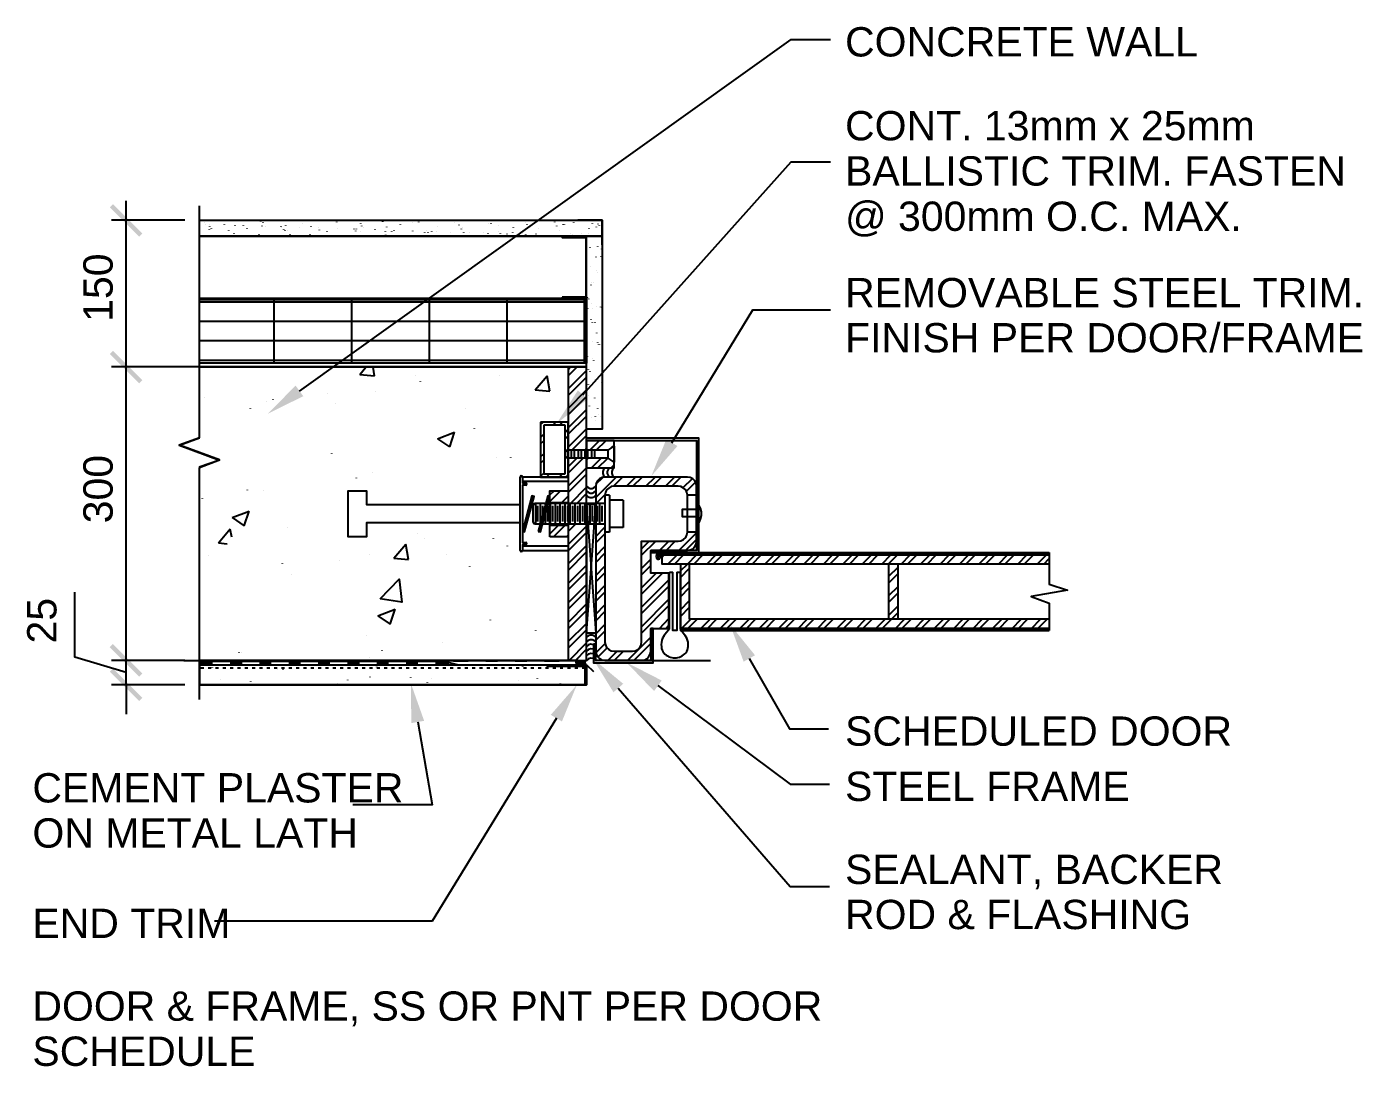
# Model space of a CAD drawing. Header units: millimetres. Extents: x 13966 to 119666, y -11631 to -5051.
# Drawn here: x 83040 to 89870, y -11577 to -6260 of the extents above; entities that cross this region are included whole.
import ezdxf

# ---------------------------------------------------------------- set-up
doc = ezdxf.new("R2010")
doc.units = ezdxf.units.MM
doc.header["$MEASUREMENT"] = 0
doc.layers.add('NewA-Zz_20_10_90-T_TextWindow', color=7, linetype='Continuous')
doc.layers.add('NewA-Zz_30_30-P_ExternalReferenceDrawing', color=7, linetype='Continuous')
doc.styles.add('GENERATED_STYLE_1', font='')
doc.styles.get('GENERATED_STYLE_1').set_extended_font_data('Arial')

msp = doc.modelspace()

# ---------------------------------------------------------------- hatches: boundary and pattern name
at = {"layer": 'NewA-Zz_30_30-P_ExternalReferenceDrawing', "linetype": 'Continuous', "lineweight": 13}
for points in [[(83631, -7317.5), (83480.7, -7167.2), (83464.9, -7183.1)], [(83615.1, -7333.4), (83631, -7317.5), (83464.9, -7183.1)], [(83631, -8067.8), (83480.7, -7917.6), (83464.9, -7933.4)], [(83480.7, -7917.6), (83464.9, -7933.4), (83631, -8067.8)], [(83615.1, -8083.7), (83631, -8067.8), (83464.9, -7933.4)], [(83464.9, -7933.4), (83615.1, -8083.7), (83631, -8067.8)], [(84454.4, -8149.3), (84415.2, -8095.4), (84272.4, -8239.3)], [(85908.6, -8164.1), (85858.8, -8119.7), (85749.8, -8290.1)], [(86367.9, -8404.4), (86310.7, -8370.5), (86234.5, -8557.8)], [(86272.6, -8946.3), (86272.6, -8949.4), (86358.3, -8946.3)], [(86272.6, -8949.4), (86358.3, -8949.4), (86358.3, -8946.3)], [(86706.5, -9507.2), (86764.7, -9474.4), (86636.7, -9316.7)], [(83480.7, -9417.2), (83464.9, -9433.1), (83631, -9567.5)], [(83480.7, -9417.2), (83464.9, -9433.1), (83631, -9567.5)], [(83464.9, -9433.1), (83615.1, -9583.4), (83631, -9567.5)], [(83464.9, -9433.1), (83615.1, -9583.4), (83631, -9567.5)], [(86040.8, -9663.8), (86090.6, -9620.4), (85935, -9491.3)], [(83631, -9692.4), (83480.7, -9542.1), (83464.9, -9558)], [(83615.1, -9708.3), (83631, -9692.4), (83464.9, -9558)], [(86248.3, -9657.5), (86287.4, -9603.5), (86107.5, -9511.4)], [(85006.9, -9821.5), (85072.5, -9809.9), (85004.7, -9618.3)], [(85720.2, -9779.2), (85777.3, -9813), (85853.5, -9625.7)]]:
    msp.add_hatch(color=7, dxfattribs=at).paths.add_polyline_path(points)

# ---------------------------------------------------------------- linework, layer by layer
at = {"layer": 'NewA-Zz_30_30-P_ExternalReferenceDrawing', "linetype": 'Continuous', "flags": 128}
for points in [[(84435.4, -8122.9), (86950, -6325.8), (87150, -6325.8)], [(85883.2, -8141.9), (86950, -6951.3), (87150, -6951.3)], [(83548.5, -8100.6), (83548.5, -7150.3)], [(83923.1, -8363.1), (83923.1, -7175.7)], [(83848, -7249.7), (83473.3, -7249.7)], [(83947.5, -7260.3), (83947.5, -7261.4)], [(83953.8, -7268.8), (83953.8, -7269.9)], [(83972.9, -7297.4), (83972.9, -7298.4)], [(83975, -7280.4), (83975, -7281.5)], [(83976, -7270.9), (83976, -7272)], [(83983.4, -7290), (83983.4, -7291)], [(84050.1, -7272), (84050.1, -7273)], [(84072.3, -7300.5), (84072.3, -7301.6)], [(84104.1, -7276.2), (84104.1, -7277.3)], [(84146.4, -7275.1), (84146.4, -7276.2)], [(84166.5, -7292.1), (84166.5, -7293.1)], [(84236.4, -7255), (84236.4, -7256.1)], [(84242.7, -7278.3), (84242.7, -7279.4)], [(84247, -7261.4), (84247, -7262.4)], [(84259.7, -7282.6), (84259.7, -7283.6)], [(84339, -7281.5), (84339, -7282.6)], [(84344.3, -7287.8), (84344.3, -7288.9)], [(84352.8, -7297.4), (84352.8, -7298.4)], [(84360.2, -7300.5), (84360.2, -7301.6)], [(84363.4, -7275.1), (84363.4, -7276.2)], [(84371.9, -7301.6), (84371.9, -7302.7)], [(84435.4, -7284.7), (84435.4, -7285.7)], [(84449.1, -7265.6), (84449.1, -7266.7)], [(84492.5, -7280.4), (84492.5, -7281.5)], [(84531.7, -7287.8), (84531.7, -7288.9)], [(84535.9, -7298.4), (84535.9, -7299.5)], [(84574, -7306.9), (84574, -7308)], [(84624.8, -7258.2), (84624.8, -7259.3)], [(84628, -7291), (84628, -7292.1)], [(84673.5, -7250.8), (84673.5, -7251.9)], [(84713.7, -7294.2), (84713.7, -7295.3)], [(84722.2, -7303.7), (84722.2, -7304.8)], [(84724.3, -7294.2), (84724.3, -7295.3)], [(84747.6, -7266.7), (84747.6, -7267.7)], [(84748.6, -7304.8), (84748.6, -7305.8)], [(84751.8, -7278.3), (84751.8, -7279.4)], [(84761.3, -7287.8), (84761.3, -7288.9)], [(84820.6, -7297.4), (84820.6, -7298.4)], [(84859.7, -7256.1), (84859.7, -7257.2)], [(84873.5, -7306.9), (84873.5, -7308)], [(84879.9, -7283.6), (84879.9, -7284.7)], [(84905.3, -7305.8), (84905.3, -7306.9)], [(84916.9, -7300.5), (84916.9, -7301.6)], [(84949.7, -7272), (84949.7, -7273)], [(85012.1, -7262.4), (85012.1, -7263.5)], [(85013.2, -7303.7), (85013.2, -7304.8)], [(85042.8, -7258.2), (85042.8, -7259.3)], [(85083.1, -7301.6), (85083.1, -7302.7)], [(85109.5, -7306.9), (85109.5, -7308)], [(85136, -7308), (85136, -7309)], [(85137, -7254), (85137, -7255)], [(85139.1, -7282.6), (85139.1, -7283.6)], [(85220.6, -7254), (85220.6, -7255)], [(85229.1, -7262.4), (85229.1, -7263.5)], [(85249.2, -7273), (85249.2, -7274.1)], [(85261.9, -7294.2), (85261.9, -7295.3)], [(85268.3, -7287.8), (85268.3, -7288.9)], [(85400.6, -7265.6), (85400.6, -7266.7)], [(85413.3, -7264.6), (85413.3, -7265.6)], [(85451.4, -7277.3), (85451.4, -7278.3)], [(85452.4, -7308), (85452.4, -7309)], [(85527.6, -7285.7), (85527.6, -7286.8)], [(85546.6, -7251.9), (85546.6, -7252.9)], [(85590, -7260.3), (85590, -7261.4)], [(85598.5, -7269.9), (85598.5, -7270.9)], [(85638.7, -7259.3), (85638.7, -7260.3)], [(85642.9, -7255), (85642.9, -7256.1)], [(85655.6, -7291), (85655.6, -7292.1)], [(85739.2, -7258.2), (85739.2, -7259.3)], [(85749.8, -7278.3), (85749.8, -7279.4)], [(85763.6, -7299.5), (85763.6, -7300.5)], [(85782.6, -7272), (85782.6, -7273)], [(85787.9, -7269.9), (85787.9, -7270.9)], [(85835.5, -7261.4), (85835.5, -7262.4)], [(85983.7, -7374.6), (85983.7, -7249.7), (85858.8, -7249.7)], [(85914.9, -7290), (85914.9, -7291)], [(85931.8, -7264.6), (85931.8, -7265.6)], [(85951.9, -7283.6), (85951.9, -7284.7)], [(85960.4, -7267.7), (85960.4, -7268.8)], [(85967.8, -7276.2), (85967.8, -7277.3)], [(83923.1, -7330.2), (85983.7, -7330.2)], [(84098.8, -7317.5), (84098.8, -7318.5)], [(84227.9, -7322.8), (84227.9, -7323.8)], [(84385.6, -7322.8), (84385.6, -7323.8)], [(84487.2, -7320.7), (84487.2, -7321.7)], [(84615.3, -7325.9), (84615.3, -7327)], [(84874.6, -7324.9), (84874.6, -7325.9)], [(84886.2, -7328.1), (84886.2, -7329.1)], [(85003.7, -7330.2), (85003.7, -7331.2)], [(85074.6, -7312.2), (85074.6, -7313.2)], [(85091.5, -7311.1), (85091.5, -7312.2)], [(85205.8, -7310.1), (85205.8, -7311.1)], [(85263, -7328.1), (85263, -7329.1)], [(85274.6, -7312.2), (85274.6, -7313.2)], [(85302.1, -7313.2), (85302.1, -7314.3)], [(85374.1, -7313.2), (85374.1, -7314.3)], [(85398.4, -7316.4), (85398.4, -7317.5)], [(85460.9, -7317.5), (85460.9, -7318.5)], [(85494.7, -7319.6), (85494.7, -7320.7)], [(85524.4, -7312.2), (85524.4, -7313.2)], [(85576.2, -7318.5), (85576.2, -7319.6)], [(85591.1, -7322.8), (85591.1, -7323.8)], [(85644, -7319.6), (85644, -7320.7)], [(85687.4, -7325.9), (85687.4, -7327)], [(85783.7, -7329.1), (85783.7, -7330.2)], [(85821.8, -7315.4), (85821.8, -7316.4)], [(85830.2, -7323.8), (85830.2, -7324.9)], [(85874.7, -7318.5), (85874.7, -7319.6)], [(85911.7, -7315.4), (85911.7, -7316.4)], [(85979.5, -7340.8), (85979.5, -7341.8)], [(85919.1, -7387.3), (85919.1, -7388.4)], [(85950.9, -7437.1), (85950.9, -7438.1)], [(85958.3, -7382), (85958.3, -7383.1)], [(85976.3, -7433.9), (85976.3, -7435)], [(85979.5, -7395.8), (85979.5, -7396.9)], [(85982.6, -7437.1), (85982.6, -7438.1)], [(85922.3, -7483.6), (85922.3, -7484.7)], [(85951.9, -7505.9), (85951.9, -7506.9)], [(85925.5, -7579.9), (85925.5, -7581)], [(85928.7, -7569.4), (85928.7, -7570.4)], [(85940.3, -7569.4), (85940.3, -7570.4)], [(85961.5, -7514.3), (85961.5, -7515.4)], [(83923.1, -7647.7), (85903.3, -7647.7)], [(85904.3, -7643.4), (85904.3, -7644.5)], [(85905.4, -7646.6), (85905.4, -7647.7)], [(85903.3, -7667.8), (83923.1, -7667.8)], [(84304.1, -7655.1), (84304.1, -7980)], [(84701, -7655.1), (84701, -7980)], [(85097.9, -7655.1), (85097.9, -7980)], [(85494.7, -7655.1), (85494.7, -7980)], [(85891.6, -7655.1), (85891.6, -7980)], [(85907.5, -7701.7), (85907.5, -7702.7)], [(85912.8, -7651.9), (85912.8, -7653)], [(85928.7, -7676.3), (85928.7, -7677.3)], [(85934, -7698.5), (85934, -7699.5)], [(85956.2, -7692.1), (85956.2, -7693.2)], [(85974.2, -7693.2), (85974.2, -7694.2)], [(85980.5, -7694.2), (85980.5, -7695.3)], [(86339.3, -8387.5), (86754.2, -7706.9), (87150, -7706.9)], [(85903.3, -7767.3), (83923.1, -7767.3)], [(85924.4, -7757.7), (85924.4, -7758.8)], [(85931.8, -7772.6), (85931.8, -7773.6)], [(85945.6, -7771.5), (85945.6, -7772.6)], [(85908.6, -7829.7), (85908.6, -7830.8)], [(85954.1, -7825.5), (85954.1, -7826.5)], [(85980.5, -7821.2), (85980.5, -7822.3)], [(83548.5, -9600.3), (83548.5, -7900.6)], [(85903.3, -7866.8), (83923.1, -7866.8)], [(85935, -7868.9), (85935, -7869.9)], [(85958.3, -7875.2), (85958.3, -7876.3)], [(85964.6, -7883.7), (85964.6, -7884.7)], [(85967.8, -7883.7), (85967.8, -7884.7)], [(85903.3, -7966.2), (83923.1, -7966.2)], [(85905.4, -7945.1), (85905.4, -7946.1)], [(85931.8, -7957.8), (85931.8, -7958.8)], [(85938.2, -7965.2), (85938.2, -7966.2)], [(83848, -8000.1), (83473.3, -8000.1)], [(83848, -8000.1), (83473.3, -8000.1)], [(85903.3, -8000.1), (83843.7, -8000.1)], [(83923.1, -7999), (85903.3, -7999)], [(85860.9, -8000.1), (83923.1, -8000.1)], [(84744.4, -8038.2), (84775.1, -8001.2)], [(84744.4, -8038.2), (84818.5, -8044.6)], [(84818.5, -8044.6), (84811.1, -8001.2)], [(85028, -8041.4), (85028, -8042.4)], [(85455.6, -8044.6), (85455.6, -8045.6)], [(85640.8, -8116.5), (85701.1, -8044.6)], [(85715.9, -8122.9), (85701.1, -8044.6)], [(85903.3, -9500.8), (85903.3, -8000.1), (85809.1, -8000.1), (85809.1, -9500.8), (85903.3, -9500.8), (85903.3, -8000.1)], [(85809.1, -8012.8), (85821.8, -8000.1)], [(85809.1, -8045.6), (85854.6, -8000.1)], [(85809.1, -8112.3), (85903.3, -8018.1)], [(85809.1, -8145.1), (85903.3, -8052)], [(85910.7, -8012.8), (85910.7, -8013.9)], [(85920.2, -8021.3), (85920.2, -8022.3)], [(84823.8, -8125), (84823.8, -8126)], [(85052.4, -8074.2), (85052.4, -8075.2)], [(85640.8, -8116.5), (85714.9, -8122.9)], [(85809.1, -8211.8), (85903.3, -8117.6)], [(85911.7, -8090.1), (85911.7, -8091.1)], [(85938.2, -8085.8), (85938.2, -8086.9)], [(85941.4, -8061.5), (85941.4, -8062.5)], [(85946.7, -8071), (85946.7, -8072.1)], [(85963.6, -8061.5), (85963.6, -8062.5)], [(85978.4, -8080.5), (85978.4, -8081.6)], [(83949.6, -8155.7), (83949.6, -8156.7)], [(84266, -8177.9), (84266, -8179)], [(84298.8, -8166.3), (84298.8, -8167.3)], [(84579.3, -8136.6), (84579.3, -8137.7)], [(84617.4, -8184.3), (84617.4, -8185.3)], [(85809.1, -8244.6), (85903.3, -8151.4)], [(85910.7, -8147.2), (85910.7, -8148.3)], [(85944.5, -8157.8), (85944.5, -8158.9)], [(84182.4, -8212.8), (84182.4, -8213.9)], [(85284.1, -8211.8), (85284.1, -8212.8)], [(85809.1, -8311.3), (85903.3, -8217.1)], [(85809.1, -8344.1), (85903.3, -8250.9)], [(85916, -8199.1), (85916, -8200.1)], [(85929.7, -8259.4), (85929.7, -8260.5)], [(85946.7, -8254.1), (85946.7, -8255.2)], [(85958.3, -8212.8), (85958.3, -8213.9)], [(85965.7, -8244.6), (85965.7, -8245.6)], [(85974.2, -8253), (85974.2, -8254.1)], [(85327.5, -8315.5), (85327.5, -8316.5)], [(85668.3, -8281.6), (85668.3, -8563.1)], [(85668.3, -8294.3), (85681, -8281.6)], [(85809.1, -8281.6), (85668.3, -8281.6)], [(85684.2, -8297.5), (85684.2, -8547.3)], [(85793.2, -8297.5), (85684.2, -8297.5)], [(85730.8, -8297.5), (85746.6, -8281.6)], [(85764.6, -8297.5), (85780.5, -8281.6)], [(85793.2, -8547.3), (85793.2, -8297.5)], [(85793.2, -8334.5), (85809.1, -8318.7)], [(85809.1, -8563.1), (85809.1, -8281.6)], [(85809.1, -8410.7), (85903.3, -8316.5)], [(85950.9, -8273.2), (85950.9, -8274.2)], [(83923.1, -8363.1), (83819.4, -8400.2), (84025.8, -8476.4), (83922.1, -8512.3)], [(83923.1, -8513.4), (84025.8, -8475.3), (83820.5, -8400.2), (83923.1, -8363.1)], [(85141.3, -8367.3), (85228, -8333.5)], [(85141.3, -8367.3), (85202.6, -8408.6)], [(85203.7, -8408.6), (85228, -8333.5)], [(85668.3, -8359.9), (85684.2, -8344.1)], [(85668.3, -8393.8), (85684.2, -8377.9)], [(85793.2, -8367.3), (85809.1, -8352.5)], [(85828.1, -8425.6), (85903.3, -8350.4)], [(85903.3, -8375.8), (86465.2, -8375.8), (86465.2, -8937.8), (86231.3, -8937.8), (86231.3, -8949.4), (86476.9, -8949.4), (86476.9, -8364.2), (85903.3, -8364.2)], [(85903.3, -8375.8), (85903.3, -8376.9)], [(85920.2, -8425.6), (85969.9, -8375.8)], [(85953, -8425.6), (86002.7, -8375.8)], [(86031.3, -8413.9), (86044, -8401.2)], [(84598.3, -8441.4), (84598.3, -8442.5)], [(85440.8, -8460.5), (85440.8, -8461.5)], [(85513.8, -8463.7), (85513.8, -8464.7)], [(85668.3, -8459.4), (85684.2, -8443.5)], [(85793.2, -8434), (85809.1, -8418.1)], [(86014.4, -8465.8), (86014.4, -8425.6), (85804.8, -8425.6), (85793.2, -8434)], [(85793.2, -8457.3), (85793.2, -8434)], [(85793.2, -8466.8), (85809.1, -8452)], [(86014.4, -8465.8), (85804.8, -8465.8), (85793.2, -8457.3)], [(85804.8, -8425.6), (85804.8, -8465.8)], [(85809.1, -8510.2), (85853.5, -8465.8)], [(85809.1, -8543), (85886.3, -8465.8)], [(85824.9, -8425.6), (85824.9, -8465.8)], [(85839.8, -8425.6), (85839.8, -8465.8)], [(85859.9, -8425.6), (85859.9, -8465.8)], [(85874.7, -8425.6), (85874.7, -8465.8)], [(85893.7, -8425.6), (85903.3, -8416)], [(85893.7, -8425.6), (85893.7, -8465.8)], [(85903.3, -8475.3), (85911.7, -8465.8)], [(85908.6, -8425.6), (85908.6, -8465.8)], [(85928.7, -8425.6), (85928.7, -8465.8)], [(85928.7, -8515.5), (85978.4, -8465.8)], [(85943.5, -8425.6), (85943.5, -8465.8)], [(85961.5, -8515.5), (86011.2, -8465.8)], [(86014.4, -8425.6), (86044, -8404.4), (86044, -8486.9)], [(86044, -8486.9), (86014.4, -8465.8)], [(83923.1, -9700.8), (83923.1, -8513.4)], [(85668.3, -8492.2), (85684.2, -8477.4)], [(85809.1, -8609.7), (85903.3, -8515.5)], [(85996.4, -8515.5), (85989, -8524), (85985.8, -8534.6), (85985.8, -8545.1), (85989, -8554.7), (85996.4, -8563.1)], [(86020.7, -8515.5), (86013.3, -8524), (86009.1, -8534.6), (86009.1, -8545.1), (86013.3, -8554.7), (86020.7, -8563.1)], [(86028.1, -8515.5), (86044, -8500.7)], [(86044, -8515.5), (86036.6, -8524), (86032.4, -8534.6), (86032.4, -8545.1), (86036.6, -8554.7), (86044, -8563.1)], [(84724.3, -8567.4), (84724.3, -8568.4)], [(84808.9, -8540.9), (84808.9, -8542)], [(85575.2, -8563.1), (85573.1, -8558.9), (85568.8, -8556.8), (85564.6, -8558.9), (85563.5, -8563.1)], [(85563.5, -8937.8), (85563.5, -8563.1)], [(85809.1, -8563.1), (85575.2, -8563.1)], [(85575.2, -8563.1), (85575.2, -8592.8), (85592.1, -8592.8)], [(85809.1, -8586.4), (85575.2, -8586.4)], [(85592.1, -8604.4), (85575.2, -8604.4), (85575.2, -8897.6), (85592.1, -8897.6)], [(85592.1, -8604.4), (85596.3, -8602.3), (85598.5, -8598.1), (85596.3, -8593.8), (85592.1, -8592.8)], [(85668.3, -8558.9), (85684.2, -8543)], [(85668.3, -8563.1), (85809.1, -8563.1)], [(85684.2, -8547.3), (85793.2, -8547.3)], [(85697.9, -8563.1), (85713.8, -8547.3)], [(85763.6, -8563.1), (85779.4, -8547.3)], [(85797.4, -8563.1), (85809.1, -8551.5)], [(85809.1, -8642.5), (85903.3, -8548.3)], [(85949.8, -8667.9), (86054.6, -8563.1)], [(85950.9, -8600.2), (85987.9, -8564.2)], [(86040.8, -8609.7), (86087.4, -8563.1)], [(86107.5, -8609.7), (86154.1, -8563.1)], [(86140.3, -8609.7), (86186.9, -8563.1)], [(86207, -8609.7), (86253.6, -8563.1)], [(86239.8, -8609.7), (86286.4, -8563.1)], [(86306.5, -8609.7), (86353.1, -8563.1)], [(86339.3, -8609.7), (86385.9, -8563.1)], [(86397.5, -8617.1), (86445.1, -8570.5)], [(86413.4, -8635.1), (86459.9, -8588.5)], [(83937.9, -8671.1), (83937.9, -8672.1)], [(84167.6, -8628.8), (84167.6, -8629.8)], [(84250.1, -8629.8), (84250.1, -8630.9)], [(85563.5, -8797), (84778.3, -8797), (84778.3, -8867.9), (84684.1, -8867.9), (84684.1, -8633), (84778.3, -8633), (84778.3, -8703.9), (85563.5, -8703.9)], [(85715.9, -8654.2), (85737.1, -8633)], [(85715.9, -8688), (85769.9, -8633)], [(85777.3, -8692.3), (85809.1, -8660.5)], [(85820.7, -8697.5), (85903.3, -8615)], [(85853.5, -8697.5), (85903.3, -8647.8)], [(85903.3, -8609.7), (85910.7, -8617.1), (85921.3, -8621.3), (85931.8, -8621.3), (85942.4, -8617.1), (85949.8, -8609.7)], [(85903.3, -8633), (85910.7, -8640.4), (85921.3, -8644.6), (85931.8, -8644.6), (85942.4, -8640.4), (85949.8, -8633)], [(85903.3, -8656.3), (85910.7, -8663.7), (85921.3, -8667.9), (85931.8, -8667.9), (85942.4, -8663.7), (85949.8, -8656.3)], [(85953, -8697.5), (85996.4, -8654.2)], [(85996.4, -8656.3), (85996.4, -8844.7)], [(86020.7, -8656.3), (85996.4, -8656.3)], [(86020.7, -8656.3), (86020.7, -8844.7)], [(86475.8, -8656.3), (86418.7, -8656.3)], [(86457.8, -8656.3), (86465.2, -8648.9)], [(84090.3, -8769.5), (84178.2, -8736.7)], [(84152.8, -8811.8), (84178.2, -8736.7)], [(85636.6, -8697.5), (85629.2, -8709.2)], [(85629.2, -8791.7), (85629.2, -8709.2)], [(85996.4, -8697.5), (85636.6, -8697.5)], [(85642.9, -8803.4), (85642.9, -8697.5)], [(85654.6, -8790.7), (85654.6, -8710.2)], [(85667.3, -8803.4), (85667.3, -8697.5)], [(85680, -8790.7), (85680, -8710.2)], [(85692.7, -8803.4), (85692.7, -8697.5)], [(85705.4, -8790.7), (85705.4, -8710.2)], [(85715.9, -8692.3), (85809.1, -8692.3)], [(85715.9, -8692.3), (85809.1, -8692.3)], [(85718.1, -8803.4), (85718.1, -8697.5)], [(85730.8, -8790.7), (85730.8, -8710.2)], [(85743.5, -8803.4), (85743.5, -8697.5)], [(85756.2, -8790.7), (85756.2, -8710.2)], [(85768.9, -8803.4), (85768.9, -8697.5)], [(85781.6, -8790.7), (85781.6, -8710.2)], [(85794.3, -8803.4), (85794.3, -8697.5)], [(85807, -8790.7), (85807, -8710.2)], [(85819.7, -8803.4), (85819.7, -8697.5)], [(85832.4, -8790.7), (85832.4, -8710.2)], [(85845.1, -8803.4), (85845.1, -8697.5)], [(85857.8, -8790.7), (85857.8, -8710.2)], [(85870.5, -8803.4), (85870.5, -8697.5)], [(85883.2, -8790.7), (85883.2, -8710.2)], [(85895.9, -8803.4), (85895.9, -8697.5)], [(85903.3, -8703.9), (85949.8, -9360.1)], [(85903.3, -9360.1), (85949.8, -8703.9), (85949.8, -9360.1)], [(85949.8, -8703.9), (85903.3, -8703.9), (85903.3, -9360.1), (85949.8, -9360.1)], [(85908.6, -8790.7), (85908.6, -8710.2)], [(85921.3, -8803.4), (85921.3, -8697.5)], [(85934, -8790.7), (85934, -8710.2)], [(85946.7, -8803.4), (85946.7, -8697.5)], [(85958.3, -8790.7), (85958.3, -8710.2)], [(85971, -8803.4), (85971, -8697.5)], [(85983.7, -8790.7), (85983.7, -8710.2)], [(86090.6, -8680.6), (86020.7, -8680.6)], [(86090.6, -8680.6), (86090.6, -8820.3)], [(86479, -8796), (86486.4, -8778), (86490.6, -8760), (86490.6, -8740.9), (86485.3, -8722.9), (86476.9, -8706)], [(84090.3, -8769.5), (84152.8, -8811.8)], [(85636.6, -8803.4), (85629.2, -8791.7)], [(85996.4, -8803.4), (85636.6, -8803.4)], [(85715.9, -8808.7), (85809.1, -8808.7)], [(85715.9, -8808.7), (85809.1, -8808.7)], [(85715.9, -8853.1), (85760.4, -8808.7)], [(85733.9, -8867.9), (85793.2, -8808.7)], [(85809.1, -8808.7), (85814.4, -8803.4)], [(85809.1, -8841.5), (85847.2, -8803.4)], [(84020.5, -8899.7), (84080.8, -8827.7)], [(84089.3, -8871.1), (84080.8, -8828.8)], [(84374, -8822.4), (84374, -8823.5)], [(85040.7, -8851), (85040.7, -8852.1)], [(85075.6, -8878.5), (85075.6, -8879.6)], [(85424.9, -8877.5), (85424.9, -8878.5)], [(85800.6, -8867.9), (85809.1, -8859.5)], [(85809.1, -8908.2), (85903.3, -8814)], [(85809.1, -8941), (85903.3, -8846.8)], [(85949.8, -8866.9), (85996.4, -8819.3)], [(85949.8, -8899.7), (85996.4, -8853.1)], [(86020.7, -8844.7), (85996.4, -8844.7)], [(86090.6, -8820.3), (86020.7, -8820.3)], [(86375.3, -8937.8), (86465.2, -8847.8)], [(86469.5, -8844.7), (86418.7, -8844.7)], [(84020.5, -8899.7), (84064.9, -8903.9)], [(84918, -8978), (84978.3, -8906)], [(84992, -8985.4), (84978.3, -8907.1)], [(85496.9, -8915.6), (85496.9, -8916.6)], [(85563.5, -8937.8), (85564.6, -8942), (85568.8, -8944.1), (85573.1, -8942), (85575.2, -8937.8)], [(85592.1, -8909.2), (85575.2, -8909.2), (85575.2, -8937.8)], [(85575.2, -8914.5), (85809.1, -8914.5)], [(85575.2, -8937.8), (85809.1, -8937.8)], [(85592.1, -8909.2), (85596.3, -8907.1), (85598.5, -8902.9), (85596.3, -8898.6), (85592.1, -8897.6)], [(85809.1, -9007.6), (85903.3, -8913.4)], [(85809.1, -9040.4), (85903.3, -8946.3)], [(85949.8, -8966.4), (85996.4, -8918.7)], [(86184.8, -8930.4), (86223.9, -8891.2)], [(86184.8, -8963.2), (86256.7, -8891.2)], [(86275.8, -8937.8), (86323.4, -8891.2)], [(86309.7, -8937.8), (86356.2, -8891.2)], [(86409.1, -8937.8), (86465.2, -8881.7)], [(83969.7, -8962.1), (83969.7, -8963.2)], [(84346.5, -9003.4), (84346.5, -9004.5)], [(84637.5, -8990.7), (84637.5, -8991.8)], [(84794.1, -8956.8), (84794.1, -8957.9)], [(84918, -8978), (84992, -8985.4)], [(85184.7, -8956.8), (85184.7, -8957.9)], [(85809.1, -9107.1), (85903.3, -9012.9)], [(85949.8, -8999.2), (85996.4, -8952.6)], [(86184.8, -9029.9), (86231.3, -8983.3)], [(86358.3, -8949.4), (86272.6, -8949.4), (86265.2, -8953.7), (86261, -8960), (86259.9, -8968.5), (86261, -8976.9), (86266.3, -8982.2), (86271.6, -8983.3), (86275.8, -8981.2), (86277.9, -8976.9)], [(86273.7, -8955.8), (86267.3, -8961.1), (86265.2, -8968.5), (86266.3, -8973.8), (86269.4, -8978), (86271.6, -8978), (86271.6, -8976.9)], [(86289.6, -8955.8), (86282.1, -8957.9), (86276.9, -8963.2), (86272.6, -8969.5), (86271.6, -8976.9)], [(86289.6, -8955.8), (86290.6, -8955.8), (86273.7, -8955.8)], [(86289.6, -8961.1), (86283.2, -8964.2), (86279, -8970.6), (86277.9, -8976.9)], [(86289.6, -8970.6), (86299.1, -8961.1)], [(88269.7, -9008.7), (86289.6, -9008.7), (86289.6, -8961.1), (88269.7, -8961.1)], [(86289.6, -8961.1), (86358.3, -8961.1)], [(86319.2, -9008.7), (86365.8, -8961.1)], [(86352, -9008.7), (86398.6, -8961.1)], [(86358.3, -8961.1), (86358.3, -8949.4)], [(88269.7, -8961.1), (86358.3, -8961.1), (86358.3, -8949.4), (88269.7, -8949.4)], [(86383.7, -9042.6), (86418.7, -9008.7)], [(86383.7, -9008.7), (86383.7, -9336.8), (88269.7, -9336.8)], [(86418.7, -9008.7), (86465.2, -8961.1)], [(88269.7, -9289.2), (86430.3, -9289.2), (86430.3, -9008.7)], [(86451.5, -9008.7), (86498, -8961.1)], [(86518.2, -9008.7), (86564.7, -8961.1)], [(86551, -9008.7), (86597.5, -8961.1)], [(86617.6, -9008.7), (86664.2, -8961.1)], [(86650.4, -9008.7), (86697, -8961.1)], [(86716.1, -9008.7), (86763.7, -8961.1)], [(86749.9, -9008.7), (86796.5, -8961.1)], [(86815.5, -9008.7), (86863.2, -8961.1)], [(86849.4, -9008.7), (86896, -8961.1)], [(86915, -9008.7), (86962.7, -8961.1)], [(86948.9, -9008.7), (86995.5, -8961.1)], [(87014.5, -9008.7), (87062.1, -8961.1)], [(87048.4, -9008.7), (87094.9, -8961.1)], [(87114, -9008.7), (87161.6, -8961.1)], [(87147.9, -9008.7), (87194.4, -8961.1)], [(87213.5, -9008.7), (87261.1, -8961.1)], [(87247.3, -9008.7), (87293.9, -8961.1)], [(87313, -9008.7), (87360.6, -8961.1)], [(87346.8, -9008.7), (87393.4, -8961.1)], [(87412.4, -9008.7), (87459, -8961.1)], [(87445.3, -9008.7), (87492.9, -8961.1)], [(87449.5, -9289.2), (87449.5, -9008.7)], [(87497.1, -9289.2), (87497.1, -9008.7)], [(87511.9, -9008.7), (87558.5, -8961.1)], [(87544.7, -9008.7), (87592.4, -8961.1)], [(87611.4, -9008.7), (87658, -8961.1)], [(87644.2, -9008.7), (87691.8, -8961.1)], [(87710.9, -9008.7), (87757.5, -8961.1)], [(87743.7, -9008.7), (87791.3, -8961.1)], [(87810.4, -9008.7), (87856.9, -8961.1)], [(87843.2, -9008.7), (87890.8, -8961.1)], [(87909.9, -9008.7), (87956.4, -8961.1)], [(87942.7, -9008.7), (87990.3, -8961.1)], [(88009.3, -9008.7), (88055.9, -8961.1)], [(88042.2, -9008.7), (88089.8, -8961.1)], [(88108.8, -9008.7), (88155.4, -8961.1)], [(88141.6, -9008.7), (88188.2, -8961.1)], [(88269.7, -8949.4), (88269.7, -9111.4), (88362.8, -9142), (88177.6, -9173.8), (88269.7, -9207.7), (88269.7, -9348.4)], [(88208.3, -9008.7), (88254.9, -8961.1)], [(88241.1, -9008.7), (88269.7, -8979.1)], [(84395.1, -9060.6), (84395.1, -9061.6)], [(85304.2, -9019.3), (85304.2, -9020.3)], [(85809.1, -9139.9), (85903.3, -9045.7)], [(85949.8, -9065.8), (85996.4, -9018.2)], [(85949.8, -9098.7), (85996.4, -9052.1)], [(86184.8, -9062.7), (86231.3, -9016.1)], [(86184.8, -9129.3), (86258.9, -9055.3)], [(86184.8, -9162.2), (86291.7, -9055.3)], [(86326.6, -9338.9), (86326.6, -9050)], [(86326.6, -9050), (86344.6, -9050)], [(86364.7, -9050), (86364.7, -9348.4), (86344.6, -9348.4), (86344.6, -9050)], [(86364.7, -9050), (86381.6, -9050)], [(86381.6, -9050), (86381.6, -9338.9)], [(86383.7, -9076.4), (86430.3, -9028.8)], [(87449.5, -9070.1), (87497.1, -9023.5)], [(87449.5, -9103.9), (87497.1, -9056.3)], [(83548.5, -9563.3), (83286, -9483.9), (83286, -9151.6)], [(85809.1, -9206.6), (85903.3, -9112.4)], [(85809.1, -9239.4), (85903.3, -9145.2)], [(85949.8, -9165.3), (85996.4, -9117.7)], [(85949.8, -9198.1), (85996.4, -9151.6)], [(86184.8, -9228.8), (86324.5, -9088.1)], [(86184.8, -9261.6), (86324.5, -9120.9)], [(86383.7, -9142), (86430.3, -9095.5)], [(86383.7, -9175.9), (86430.3, -9128.3)], [(87449.5, -9169.6), (87497.1, -9123)], [(85809.1, -9306.1), (85903.3, -9211.9)], [(85949.8, -9264.8), (85996.4, -9217.2)], [(86184.8, -9328.3), (86324.5, -9187.6)], [(86184.8, -9361.1), (86324.5, -9220.4)], [(86383.7, -9241.5), (86430.3, -9195)], [(87449.5, -9203.4), (87497.1, -9155.8)], [(84836.5, -9273.3), (84924.3, -9239.4)], [(84836.5, -9273.3), (84898.9, -9315.6)], [(84898.9, -9315.6), (84924.3, -9239.4)], [(85809.1, -9338.9), (85903.3, -9244.7)], [(85949.8, -9297.6), (85996.4, -9251.1)], [(86275.8, -9336.8), (86324.5, -9287)], [(86383.7, -9275.4), (86430.3, -9227.8)], [(86388, -9336.8), (86435.6, -9289.2)], [(86421.8, -9336.8), (86468.4, -9289.2)], [(86487.5, -9336.8), (86535.1, -9289.2)], [(86521.3, -9336.8), (86567.9, -9289.2)], [(86586.9, -9336.8), (86634.6, -9289.2)], [(86620.8, -9336.8), (86667.4, -9289.2)], [(86686.4, -9336.8), (86734.1, -9289.2)], [(86720.3, -9336.8), (86766.9, -9289.2)], [(86785.9, -9336.8), (86833.5, -9289.2)], [(86819.8, -9336.8), (86866.3, -9289.2)], [(86885.4, -9336.8), (86933, -9289.2)], [(86919.3, -9336.8), (86965.8, -9289.2)], [(86984.9, -9336.8), (87031.4, -9289.2)], [(87017.7, -9336.8), (87065.3, -9289.2)], [(87084.4, -9336.8), (87130.9, -9289.2)], [(87117.2, -9336.8), (87164.8, -9289.2)], [(87183.8, -9336.8), (87230.4, -9289.2)], [(87216.7, -9336.8), (87264.3, -9289.2)], [(87283.3, -9336.8), (87329.9, -9289.2)], [(87316.1, -9336.8), (87363.8, -9289.2)], [(87382.8, -9336.8), (87429.4, -9289.2)], [(87415.6, -9336.8), (87497.1, -9255.3)], [(87449.5, -9269), (87497.1, -9222.5)], [(87482.3, -9336.8), (87528.9, -9289.2)], [(87515.1, -9336.8), (87562.7, -9289.2)], [(87581.8, -9336.8), (87628.3, -9289.2)], [(87614.6, -9336.8), (87662.2, -9289.2)], [(87681.3, -9336.8), (87727.8, -9289.2)], [(87714.1, -9336.8), (87760.6, -9289.2)], [(87780.7, -9336.8), (87827.3, -9289.2)], [(87813.6, -9336.8), (87860.1, -9289.2)], [(87880.2, -9336.8), (87926.8, -9289.2)], [(87913, -9336.8), (87959.6, -9289.2)], [(87979.7, -9336.8), (88026.3, -9289.2)], [(88012.5, -9336.8), (88059.1, -9289.2)], [(88079.2, -9336.8), (88125.8, -9289.2)], [(88112, -9336.8), (88158.6, -9289.2)], [(88178.7, -9336.8), (88225.2, -9289.2)], [(88211.5, -9336.8), (88258.1, -9289.2)], [(83548.5, -9500.8), (83548.5, -9350.5)], [(85410.1, -9293.4), (85410.1, -9294.4)], [(85641.9, -9346.3), (85641.9, -9347.4)], [(85809.1, -9404.5), (85903.3, -9311.4)], [(85809.1, -9438.4), (85903.3, -9344.2)], [(85949.8, -9364.3), (85996.4, -9316.7)], [(85949.8, -9397.1), (85996.4, -9350.5)], [(86326.6, -9338.9), (86299.1, -9375.9)], [(86308.6, -9336.8), (86324.5, -9319.8)], [(86381.6, -9338.9), (86409.1, -9375.9)], [(88269.7, -9336.8), (86383.7, -9336.8), (86383.7, -9348.4), (88269.7, -9348.4)], [(84778.3, -9372.8), (84778.3, -9373.8)], [(85168.8, -9408.7), (85168.8, -9409.8)], [(85813.3, -9500.8), (85903.3, -9410.9)], [(85949.8, -9382.3), (85942.4, -9374.9), (85931.8, -9371.7), (85921.3, -9371.7), (85910.7, -9374.9), (85903.3, -9382.3)], [(85949.8, -9405.6), (85942.4, -9399.2), (85931.8, -9395), (85921.3, -9395), (85910.7, -9399.2), (85903.3, -9405.6)], [(85949.8, -9406.6), (85942.4, -9399.2), (85931.8, -9396), (85921.3, -9396), (85910.7, -9399.2), (85903.3, -9406.6)], [(85938.2, -9420.4), (85925.5, -9418.3), (85912.8, -9421.4), (85903.3, -9429.9)], [(85938.2, -9420.4), (85925.5, -9418.3), (85912.8, -9421.4), (85903.3, -9429.9)], [(85950.9, -9462.7), (85997.5, -9415.1)], [(86111.8, -9500.8), (86231.3, -9381.2)], [(86144.6, -9500.8), (86231.3, -9414)], [(84125.3, -9458.5), (84125.3, -9459.5)], [(84136.9, -9461.7), (84136.9, -9462.7)], [(84792, -9487.1), (84792, -9488.1)], [(84855.5, -9450), (84855.5, -9451.1)], [(85846.1, -9500.8), (85903.3, -9443.7)], [(85938.2, -9443.7), (85925.5, -9441.6), (85912.8, -9445.8), (85903.3, -9453.2)], [(85938.2, -9467), (85925.5, -9464.8), (85912.8, -9469.1), (85903.3, -9476.5)], [(85938.2, -9491.3), (85925.5, -9489.2), (85912.8, -9492.4), (85903.3, -9500.8)], [(85949.8, -9429.9), (85949.8, -9428.9)], [(85949.8, -9429.9), (85949.8, -9431)], [(85949.8, -9453.2), (85949.8, -9454.3)], [(85949.8, -9476.5), (85949.8, -9477.5)], [(85961.5, -9484.9), (86008, -9437.3)], [(86012.3, -9500.8), (86058.8, -9453.2)], [(86045.1, -9500.8), (86091.6, -9453.2)], [(86735.1, -9491.3), (86940.4, -9851.1), (87140.5, -9851.1)], [(83848, -9500.8), (83473.3, -9500.8)], [(83848, -9500.8), (83473.3, -9500.8)], [(83548.5, -9625.7), (83548.5, -9500.8)], [(83843.7, -9500.8), (85903.3, -9500.8)], [(85860.9, -9500.8), (83923.1, -9500.8)], [(83923.1, -9505.1), (85173, -9505.1), (85248.2, -9523), (85903.3, -9523)], [(83990.9, -9515.6), (83923.1, -9515.6)], [(83945.3, -9540), (83923.1, -9540)], [(83983.4, -9540), (83968.6, -9540)], [(83988.7, -9535.7), (83988.7, -9536.8)], [(84020.5, -9540), (84005.7, -9540)], [(84058.6, -9540), (84042.7, -9540)], [(84141.1, -9515.6), (84080.8, -9515.6)], [(84095.6, -9540), (84080.8, -9540)], [(84132.7, -9540), (84117.9, -9540)], [(84170.8, -9540), (84156, -9540)], [(84207.8, -9540), (84193, -9540)], [(84229, -9527.3), (84229, -9528.3)], [(84290.4, -9515.6), (84231.1, -9515.6)], [(84245.9, -9540), (84231.1, -9540)], [(84283, -9540), (84268.1, -9540)], [(84321.1, -9540), (84305.2, -9540)], [(84324.2, -9545.3), (84324.2, -9546.3)], [(84358.1, -9540), (84343.3, -9540)], [(84349.6, -9546.3), (84349.6, -9547.4)], [(84440.6, -9515.6), (84380.3, -9515.6)], [(84395.1, -9540), (84380.3, -9540)], [(84433.2, -9540), (84418.4, -9540)], [(84470.3, -9540), (84455.5, -9540)], [(84508.4, -9540), (84493.6, -9540)], [(84590.9, -9515.6), (84530.6, -9515.6)], [(84545.4, -9540), (84530.6, -9540)], [(84583.5, -9540), (84567.6, -9540)], [(84620.6, -9540), (84605.7, -9540)], [(84657.6, -9540), (84642.8, -9540)], [(84741.2, -9515.6), (84680.9, -9515.6)], [(84695.7, -9540), (84680.9, -9540)], [(84732.7, -9540), (84717.9, -9540)], [(84770.8, -9540), (84756, -9540)], [(84807.9, -9540), (84793.1, -9540)], [(84829.1, -9533.6), (84829.1, -9534.7)], [(84846, -9540), (84830.1, -9540)], [(84890.4, -9515.6), (84831.2, -9515.6)], [(84883, -9540), (84868.2, -9540)], [(84921.1, -9540), (84905.3, -9540)], [(84958.2, -9540), (84943.4, -9540)], [(85040.7, -9515.6), (84980.4, -9515.6)], [(84995.2, -9540), (84980.4, -9540)], [(85033.3, -9540), (85018.5, -9540)], [(85070.4, -9540), (85055.5, -9540)], [(85108.5, -9540), (85093.6, -9540)], [(85198.4, -9515.6), (85130.7, -9515.6)], [(85145.5, -9540), (85130.7, -9540)], [(85183.6, -9540), (85167.7, -9540)], [(85220.6, -9540), (85205.8, -9540)], [(85297.9, -9505.1), (85222.8, -9505.1)], [(85257.7, -9540), (85242.9, -9540)], [(85295.8, -9540), (85281, -9540)], [(85332.8, -9540), (85318, -9540)], [(85320.1, -9536.8), (85320.1, -9537.9)], [(85370.9, -9540), (85356.1, -9540)], [(85448.2, -9505.1), (85387.9, -9505.1)], [(85408, -9540), (85393.1, -9540)], [(85446.1, -9540), (85430.2, -9540)], [(85483.1, -9540), (85468.3, -9540)], [(85520.1, -9540), (85505.3, -9540)], [(85597.4, -9505.1), (85538.1, -9505.1)], [(85558.2, -9540), (85543.4, -9540)], [(85576.2, -9530.5), (85576.2, -9531.5)], [(85595.3, -9540), (85580.5, -9540)], [(85633.4, -9540), (85618.6, -9540)], [(85670.4, -9540), (85655.6, -9540)], [(85762.5, -9505.1), (85687.4, -9505.1)], [(85708.5, -9540), (85692.7, -9540)], [(85903.3, -9625.7), (85895.9, -9625.7), (85895.9, -9532.6), (85703.2, -9532.6), (85703.2, -9525.2)], [(85745.6, -9540), (85730.8, -9540)], [(85753, -9498.7), (85753, -9499.8)], [(85782.6, -9540), (85767.8, -9540)], [(85820.7, -9540), (85805.9, -9540)], [(85857.8, -9540), (85842.9, -9540)], [(85863, -9500.8), (85849.3, -9514.6)], [(85857.8, -9500.8), (85849.3, -9510.3)], [(85849.3, -9509.3), (85864.1, -9523)], [(85849.3, -9512.5), (85858.8, -9523)], [(85866.2, -9500.8), (85850.3, -9516.7)], [(85851.4, -9506.1), (85867.3, -9523)], [(85869.4, -9501.9), (85852.5, -9518.8)], [(85852.5, -9504), (85870.5, -9522)], [(85872.6, -9502.9), (85854.6, -9520.9)], [(85855.6, -9502.9), (85872.6, -9519.9)], [(85857.8, -9500.8), (85874.7, -9517.8)], [(85874.7, -9505.1), (85857.8, -9522)], [(85860.9, -9500.8), (85876.8, -9515.6)], [(85875.7, -9507.2), (85860.9, -9523)], [(85876.8, -9510.3), (85864.1, -9523)], [(85865.2, -9500.8), (85876.8, -9512.5)], [(85876.8, -9514.6), (85869.4, -9522)], [(85870.5, -9501.9), (85876.8, -9508.2)], [(85872.6, -9523), (85876.8, -9515.6), (85876.8, -9507.2), (85872.6, -9500.8)], [(85882.1, -9500.8), (85877.9, -9507.2), (85877.9, -9515.6), (85882.1, -9523)], [(85903.3, -9540), (85881, -9540)], [(85887.4, -9500.8), (85883.2, -9507.2), (85883.2, -9515.6), (85887.4, -9523)], [(85892.7, -9500.8), (85889.5, -9507.2), (85889.5, -9515.6), (85892.7, -9523)], [(85899, -9500.8), (85894.8, -9507.2), (85894.8, -9515.6), (85899, -9523)], [(85903.3, -9523), (85938.2, -9558)], [(85903.3, -9525.2), (85903.3, -9625.7)], [(85949.8, -9500.8), (85949.8, -9501.9)], [(86035.6, -9500.8), (86536.1, -9500.8)], [(83848, -9625.7), (83473.3, -9625.7)], [(83548.5, -9625.7), (83548.5, -9776)], [(85903.3, -9625.7), (83923.1, -9625.7)], [(84033.2, -9596.1), (84033.2, -9597.1)], [(84184.5, -9607.7), (84184.5, -9608.8)], [(84629, -9618.3), (84629, -9619.4)], [(84680.9, -9600.3), (84680.9, -9601.4)], [(84795.2, -9585.5), (84795.2, -9586.5)], [(85002.6, -9586.5), (85002.6, -9587.6)], [(85087.3, -9614.1), (85087.3, -9615.1)], [(85108.5, -9590.8), (85108.5, -9591.8)], [(85553, -9601.4), (85553, -9602.4)], [(85650.3, -9591.8), (85650.3, -9592.9)], [(85768.9, -9619.4), (85768.9, -9620.4)], [(86267.3, -9629.9), (86944.7, -10133.7), (87144.7, -10133.7)], [(86065.2, -9642.6), (86944.7, -10656.5), (87144.7, -10656.5)], [(85748.7, -9796.1), (85113.7, -10834.3), (84000, -10834.3)], [(85039.7, -9815.1), (85113.7, -10239.5), (84707.3, -10239.5)]]:
    msp.add_lwpolyline(points, dxfattribs=at)
for points in [[(83923.1, -7330.2), (83923.1, -7249.7), (85983.7, -7249.7), (85983.7, -7330.2)], [(85778.4, -7642.4), (85778.4, -7645.6), (85903.3, -7645.6), (85903.3, -7333.4), (85778.4, -7333.4), (85778.4, -7337.6), (85899, -7337.6), (85899, -7642.4)], [(85903.3, -8317.6), (85903.3, -7330.2), (85983.7, -7330.2), (85983.7, -8317.6)], [(83923.1, -7980), (83923.1, -7655.1), (85903.3, -7655.1), (85903.3, -7980)], [(85903.3, -9500.8), (85903.3, -8000.1), (85809.1, -8000.1), (85809.1, -9500.8)], [(85903.3, -8375.8), (85903.3, -8515.5), (86044, -8515.5), (86044, -8375.8)], [(85949.8, -8609.7), (85949.8, -9453.2), (85951.9, -9468), (85959.4, -9480.7), (85968.9, -9491.3), (85982.6, -9498.7), (85996.4, -9500.8), (86184.8, -9500.8), (86198.5, -9498.7), (86212.3, -9491.3), (86221.8, -9480.7), (86229.2, -9468), (86231.3, -9453.2), (86231.3, -9336.8), (86324.5, -9336.8), (86324.5, -9055.3), (86231.3, -9055.3), (86231.3, -8937.8), (86418.7, -8937.8), (86433.5, -8935.7), (86446.2, -8929.3), (86456.8, -8918.7), (86463.1, -8906), (86465.2, -8891.2), (86465.2, -8609.7), (86463.1, -8594.9), (86456.8, -8582.2), (86446.2, -8571.6), (86433.5, -8565.3), (86418.7, -8563.1), (85996.4, -8563.1), (85982.6, -8565.3), (85968.9, -8571.6), (85959.4, -8582.2), (85951.9, -8594.9)], [(85575.2, -8841.5), (85585.8, -8843.6), (85634.4, -8662.6), (85623.9, -8659.4)], [(85655.6, -8841.5), (85667.3, -8843.6), (85715.9, -8662.6), (85704.3, -8659.4)], [(85715.9, -8867.9), (85715.9, -8633), (85809.1, -8633), (85809.1, -8867.9)], [(86137.2, -9453.2), (86152, -9451.1), (86164.7, -9444.7), (86175.3, -9434.1), (86181.6, -9421.4), (86184.8, -9406.6), (86184.8, -8891.2), (86372.1, -8891.2), (86385.9, -8889.1), (86399.6, -8881.7), (86410.2, -8872.2), (86416.6, -8858.4), (86418.7, -8844.7), (86418.7, -8656.3), (86416.6, -8642.5), (86410.2, -8628.8), (86399.6, -8619.2), (86385.9, -8611.8), (86372.1, -8609.7), (86044, -8609.7), (86029.2, -8611.8), (86016.5, -8619.2), (86005.9, -8628.8), (85999.6, -8642.5), (85996.4, -8656.3), (85996.4, -9406.6), (85999.6, -9421.4), (86005.9, -9434.1), (86016.5, -9444.7), (86029.2, -9451.1), (86044, -9453.2)], [(86465.2, -8765.3), (86465.2, -8728.2), (86391.2, -8728.2), (86391.2, -8765.3)], [(86358.3, -8955.8), (86290.6, -8955.8)], [(84848.1, -9186.5), (84945.5, -9084.9), (84959.2, -9203.4)], [(85938.2, -9418.3), (85938.2, -9512.5), (86243, -9512.5), (86243, -9336.8), (86231.3, -9336.8), (86231.3, -9500.8), (85949.8, -9500.8), (85949.8, -9418.3)], [(83923.1, -9525.2), (83923.1, -9625.7), (85903.3, -9625.7), (85903.3, -9525.2)], [(85857.8, -9522), (85853.5, -9519.9), (85850.3, -9515.6), (85849.3, -9511.4), (85850.3, -9507.2), (85853.5, -9504), (85857.8, -9501.9), (85863, -9500.8), (85868.3, -9501.9), (85872.6, -9504), (85875.7, -9507.2), (85876.8, -9511.4), (85875.7, -9515.6), (85872.6, -9519.9), (85868.3, -9522), (85863, -9523)]]:
    msp.add_lwpolyline(points, close=True, dxfattribs=at)
msp.add_lwpolyline([(86300.1, -9373.8), (86291.7, -9386.5, 0.111654), (86285.5, -9431.1, 0.140117), (86298.1, -9462.7, 0.231476), (86354.5, -9487.6, 0.229642), (86410.8, -9462, 0.140083), (86423.1, -9430.5, 0.113113), (86416.6, -9386.5), (86408.1, -9373.8)], format="xyb", dxfattribs=at)

# ---------------------------------------------------------------- texts
at = {"layer": 'NewA-Zz_20_10_90-T_TextWindow', "linetype": 'Continuous', "char_height": 150, "attachment_point": 1, "style": 'GENERATED_STYLE_1'}
for s, insert in [('\\A1;{\\fArial|b0|i0|c0|p34;CONCRETE WALL}', (87225.1, -6261.9)), ('\\A1;{\\fArial|b0|i0|c0|p34;SCHEDULED DOOR}', (87225.1, -9787.2)), ('\\A1;{\\fArial|b0|i0|c0|p34;STEEL FRAME}', (87225.1, -10069.8)), ('\\A1;{\\fArial|b0|i0|c0|p34;END TRIM}', (83069, -10770.4))]:
    msp.add_mtext(s, dxfattribs=dict(at, insert=insert))
for s, insert, line_spacing_factor in [('\\A1;{\\fArial|b0|i0|c0|p34;CONT. 13mm x 25mm\\P\\fArial|b0|i0|c0|p34;BALLISTIC TRIM. FASTEN\\P\\fArial|b0|i0|c0|p34;@ 300mm O.C. MAX.}', (87225.1, -6690.9), 0.926013), ('\\A1;{\\fArial|b0|i0|c0|p34;REMOVABLE STEEL TRIM.\\P\\fArial|b0|i0|c0|p34;FINISH PER DOOR/FRAME}', (87225.1, -7544.8), 0.92267), ('\\A1;{\\fArial|b0|i0|c0|p34;CEMENT PLASTER\\P\\fArial|b0|i0|c0|p34;ON METAL LATH}', (83069, -10077.4), 0.92341), ('\\A1;{\\fArial|b0|i0|c0|p34;SEALANT, BACKER\\P\\fArial|b0|i0|c0|p34;ROD & FLASHING}', (87225.1, -10494.4), 0.922979), ('\\A1;{\\fArial|b0|i0|c0|p34;DOOR & FRAME, SS OR PNT PER DOOR\\P\\fArial|b0|i0|c0|p34;SCHEDULE}', (83069, -11193.7), 0.92341)]:
    msp.add_mtext(s, dxfattribs=dict(at, insert=insert, line_spacing_factor=line_spacing_factor))
at = {"layer": 'NewA-Zz_20_10_90-T_TextWindow', "linetype": 'Continuous', "char_height": 150, "attachment_point": 1, "rotation": 90, "style": 'GENERATED_STYLE_1'}
for s, insert in [('\\A1;{\\fArial|b0|i0|c0|p34;150}', (83329.5, -7769)), ('\\A1;{\\fArial|b0|i0|c0|p34;300}', (83329.5, -8799.4)), ('\\A1;{\\fArial|b0|i0|c0|p34;25}', (83042.2, -9414.3))]:
    msp.add_mtext(s, dxfattribs=dict(at, insert=insert))

doc.saveas('drawing.dxf')
